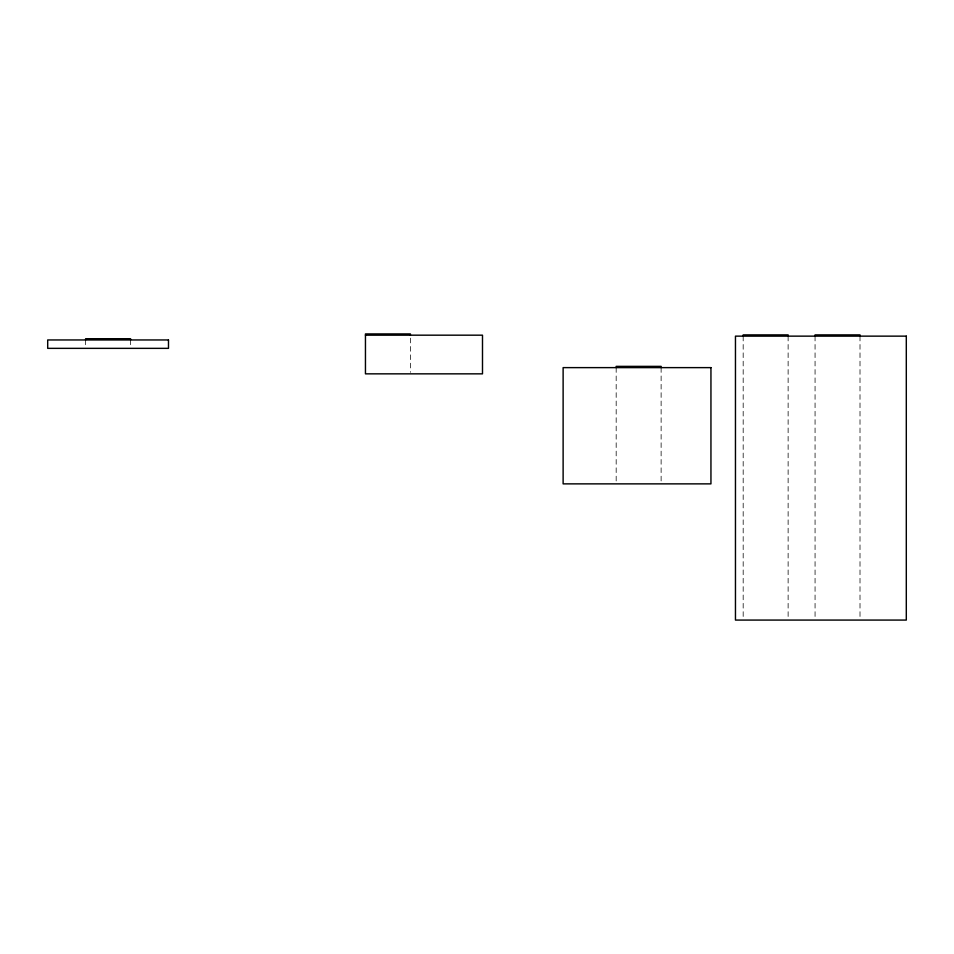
<?xml version="1.0" encoding="UTF-8"?>
<svg xmlns="http://www.w3.org/2000/svg" width="954" height="954" viewBox="0 0 954 954"><rect width="100%" height="100%" fill="white"/><g stroke="black" fill="none" stroke-linecap="round" stroke-linejoin="round"><path stroke-width="0.72" stroke-dasharray="4.77 3.58" d="M860.007 336.142L860.007 617.107M815.062 336.142L815.062 617.107M788.123 336.142L788.123 617.107M743.178 336.142L743.178 617.107M661.122 367.624L661.122 482.378M616.177 367.624L616.177 482.378M410.399 338.145L410.399 372.358M130.567 339.958L130.567 346.958M85.621 339.958L85.621 346.958"/><path stroke-width="1.43" d="M365.454 335.176L482.497 335.176L482.497 373.849L365.454 373.849L365.454 333.924L410.399 333.924L410.399 335.176M860.007 336.142L860.007 334.89L815.062 334.89L815.062 336.142M788.123 336.142L788.123 334.89L743.178 334.89L743.178 336.142M661.122 367.624L661.122 366.372L616.177 366.372L616.177 367.624M130.567 339.958L130.567 338.718L85.621 338.718L85.621 339.958M906.3 336.142L735.462 336.142L735.462 620.076L906.3 620.076L906.3 336.142M168.488 339.958L47.7 339.958L47.7 348.353L168.488 348.353L168.488 339.958M710.945 367.624L563.122 367.624L563.122 483.869L710.945 483.869L710.945 367.624"/></g></svg>
